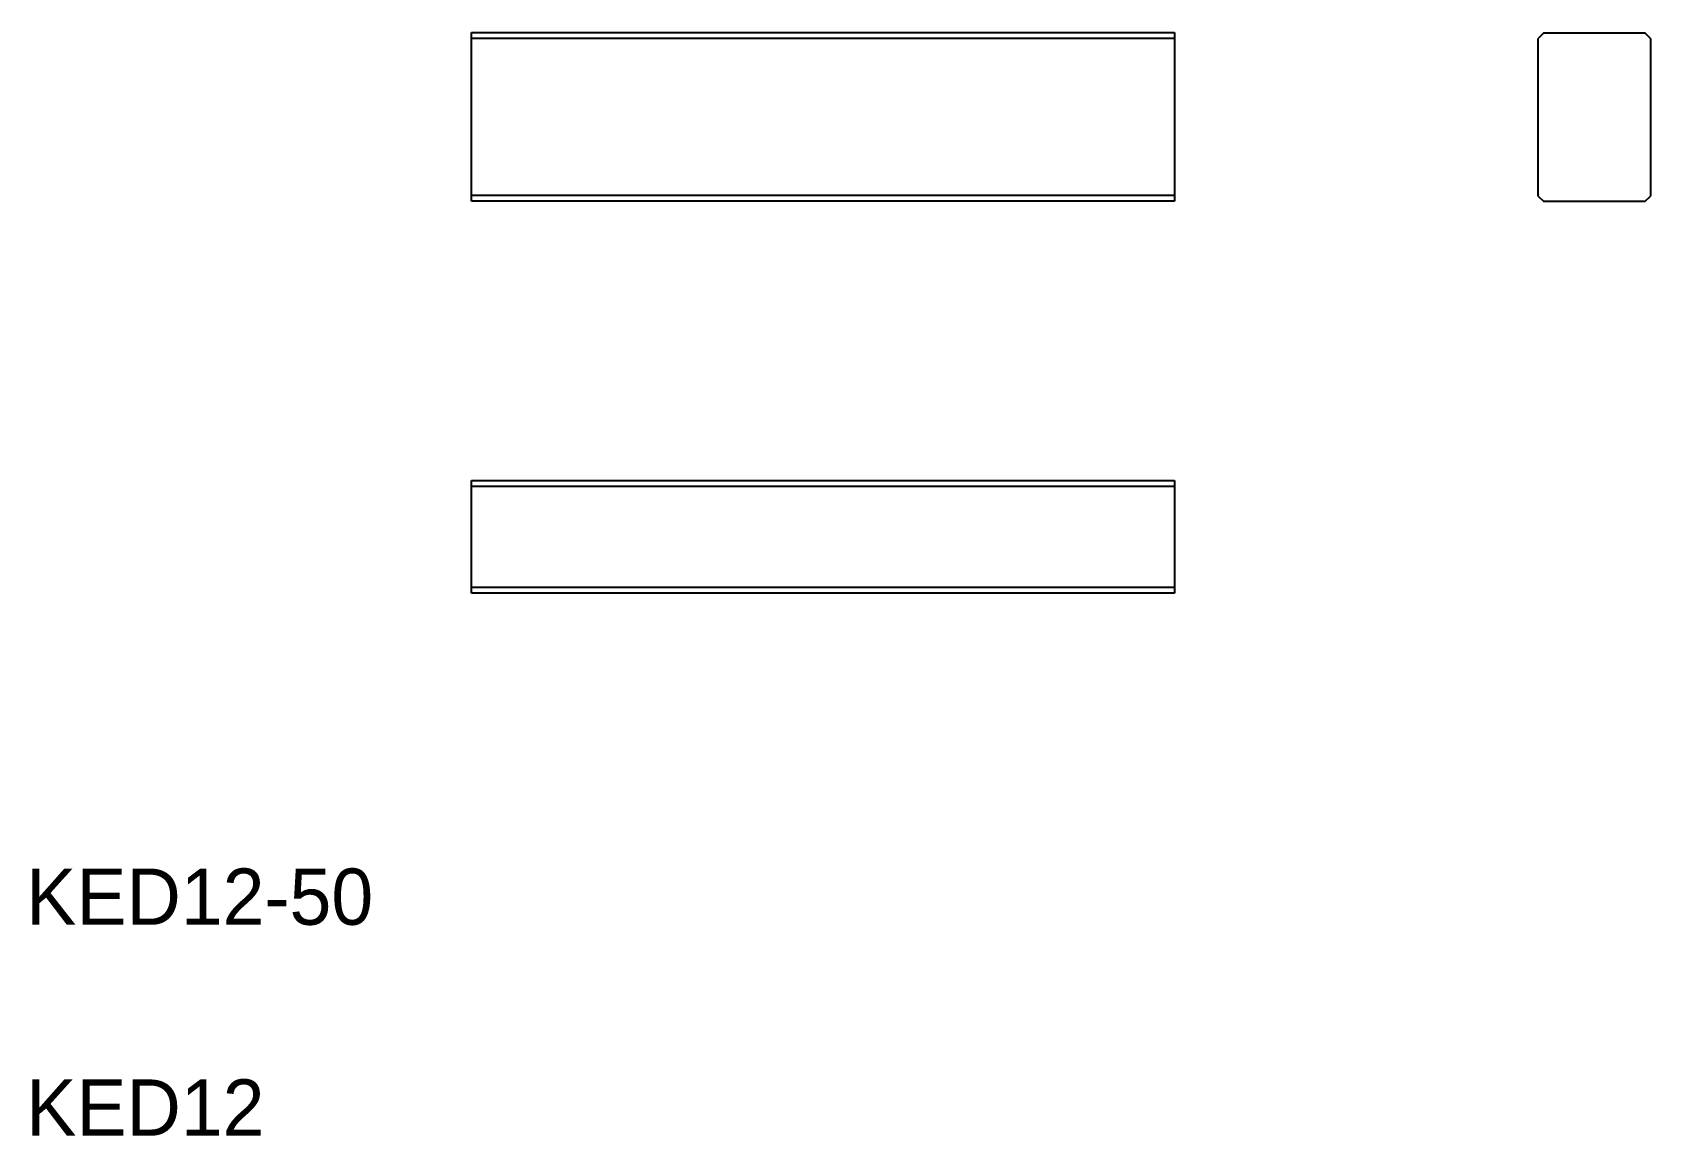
# Model space of a CAD drawing. Extents: x 10 to 126, y 10 to 88.
import ezdxf

# ---------------------------------------------------------------- set-up
doc = ezdxf.new("R2010")
doc.units = 0
doc.layers.get('0').update_dxf_attribs({"linetype": 'CONTINUOUS'})

msp = doc.modelspace()

# ---------------------------------------------------------------- linework, layer by layer
at = {"color": 7, "linetype": 'CONTINUOUS'}
for p, q in [((41.66, 88.48), (91.66, 88.48)), ((41.66, 76.48), (41.66, 88.48)), ((91.66, 88.48), (91.66, 76.48)), ((117.93, 88.44), (117.53, 88.04)), ((117.53, 76.84), (117.53, 88.04)), ((117.93, 88.44), (125.13, 88.44)), ((125.53, 88.04), (125.13, 88.44)), ((125.53, 88.04), (125.53, 76.84)), ((91.66, 76.48), (41.66, 76.48)), ((117.53, 76.84), (117.93, 76.44)), ((125.13, 76.44), (117.93, 76.44)), ((125.13, 76.44), (125.53, 76.84)), ((41.66, 56.6), (91.66, 56.6)), ((41.66, 48.6), (41.66, 56.6)), ((91.66, 56.6), (91.66, 48.6)), ((91.66, 48.6), (41.66, 48.6))]:
    msp.add_line(p, q, dxfattribs=at)
at = {"color": 3, "linetype": 'CONTINUOUS'}
for p, q in [((41.66, 88.08), (91.66, 88.08)), ((91.66, 76.88), (41.66, 76.88)), ((41.66, 56.2), (91.66, 56.2)), ((91.66, 49), (41.66, 49))]:
    msp.add_line(p, q, dxfattribs=at)

# ---------------------------------------------------------------- texts
at = {"color": 7, "linetype": 'CONTINUOUS'}
for s, p in [('KED12-50', (10, 25)), ('KED12', (10, 10))]:
    msp.add_text(s, height=4, dxfattribs=at).set_placement(p)

doc.saveas('drawing.dxf')
